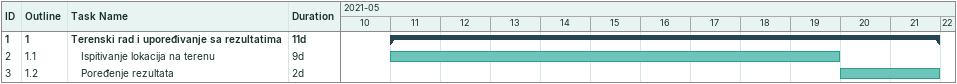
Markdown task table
| ID | WBS | Task | Duration | Start | Finish |
|---|---|---|---|---|---|
| 1 | 1 | **Terenski rad i upoređivanje sa rezultatima** | 11d | 2021-05-11 | 2021-05-21 |
| 2 | 1.1 | Ispitivanje lokacija na terenu | 9d | 2021-05-11 | 2021-05-19 |
| 3 | 1.2 | Poređenje rezultata | 2d | 2021-05-20 | 2021-05-21 |
